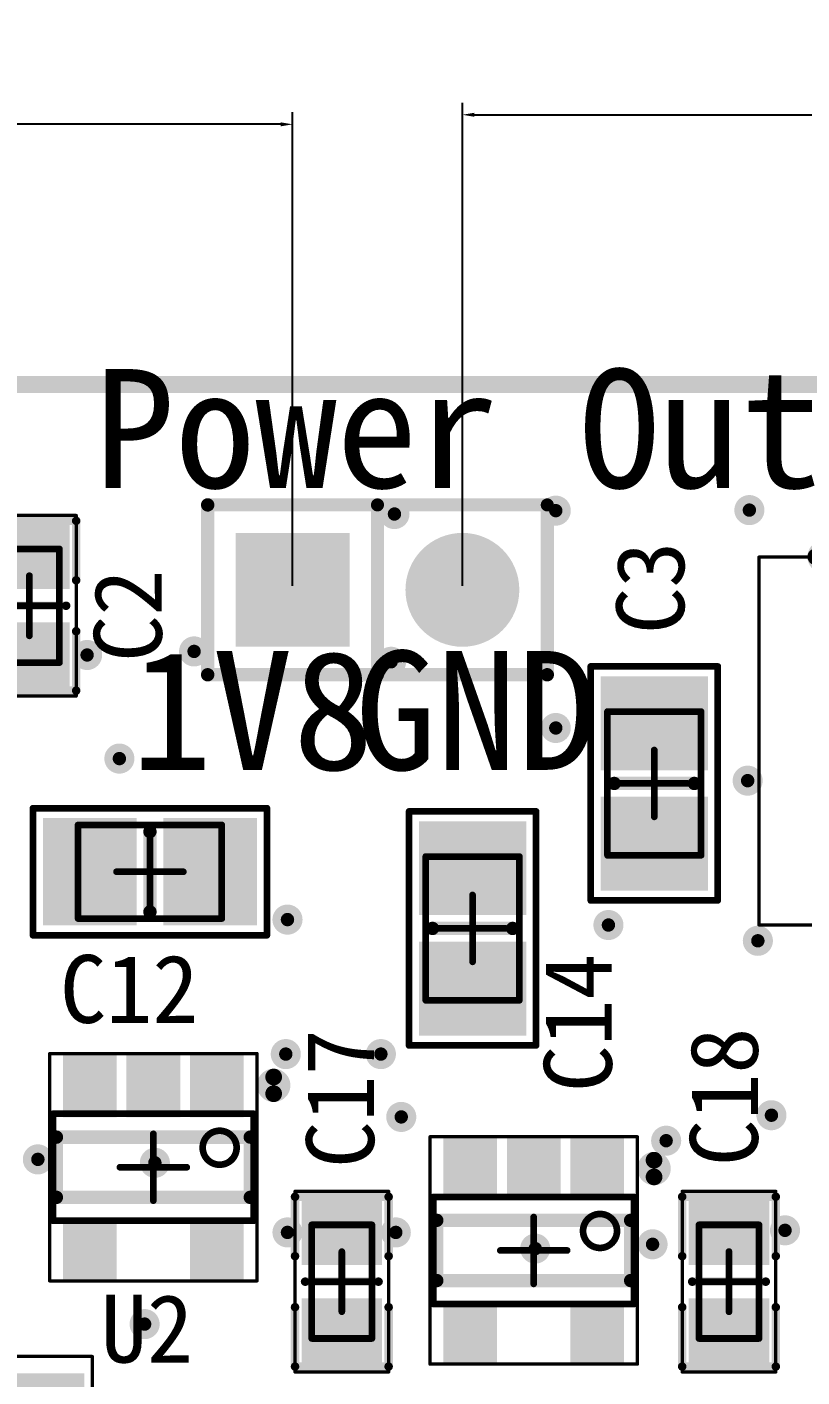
# Model space of a CAD drawing. Extents: x 75 to 173, y 40 to 188.
# Drawn here: x 125.77 to 137.37, y 88.85 to 109.04 of the extents above; entities that cross this region are included whole.
import ezdxf

# ---------------------------------------------------------------- set-up
doc = ezdxf.new("R2010")
doc.units = 0
doc.header["$MEASUREMENT"] = 0
doc.layers.get('0').update_dxf_attribs({"linetype": 'CONTINUOUS'})
doc.layers.get('Defpoints').update_dxf_attribs({"linetype": 'CONTINUOUS'})
for name, color, linetype in [('BOTTOMSOLDER', 6, 'CONTINUOUS'), ('DRILLDRAWING', 1, 'CONTINUOUS'), ('KEEPOUTLAYER', 6, 'CONTINUOUS'), ('MECHANICAL13', 56, 'CONTINUOUS'), ('MECHANICAL15', 56, 'CONTINUOUS'), ('MULTILAYER', 9, 'CONTINUOUS'), ('TOPOVERLAY', 2, 'CONTINUOUS'), ('TOPPASTE', 8, 'CONTINUOUS'), ('TOPSOLDER', 216, 'CONTINUOUS')]:
    doc.layers.add(name, color=color, linetype=linetype)
doc.dimstyles.get("Standard").update_dxf_attribs({"dimtxt": 0.18, "dimasz": 0.18, "dimexe": 0.18, "dimexo": 0.0625, "dimgap": 0.09, "dimtad": 0, "dimtih": 1, "dimtoh": 1, "dimdec": 4, "dimzin": 0, "dimdsep": 46, "dimtxsty": 'STANDARD', "dimcen": 0.09, "dimadec": 0, "dimazin": 0, "dimtfac": 1, "dimtdec": 4, "dimtofl": 0, "dimtmove": 0, "dimatfit": 0, "dimfxl": 1, "dimtolj": 1, "dimtzin": 0, "dimarcsym": 0})

# ---------------------------------------------------------------- blocks, each defined once
blk = doc.blocks.new('C0603_18')
at = {"layer": 'MECHANICAL13', "const_width": 0.1}
for points in [[(-0.850001, -0.450002), (-0.850001, 0.449999)], [(0.849998, 0.449999), (-0.850001, 0.449999)], [(0.849998, -0.450002), (0.849998, 0.449999)], [(0.849998, -0.450002), (-0.850001, -0.450002)]]:
    blk.add_lwpolyline(points, dxfattribs=at)
at = {"layer": 'MECHANICAL13', "const_width": 0.05}
for points in [[(-0.875, 0.449999, 1), (-0.825002, 0.449999, 1)], [(-0.875, 0.449999, 1), (-0.825002, 0.449999, 1)], [(0.825, 0.449999, 1), (0.874997, 0.449999, 1)], [(0.825, 0.449999, 1), (0.874997, 0.449999, 1)], [(-0.875, -0.450002, 1), (-0.825002, -0.450002, 1)], [(-0.875, -0.450002, 1), (-0.825002, -0.450002, 1)], [(0.825, -0.450002, 1), (0.874997, -0.450002, 1)], [(0.825, -0.450002, 1), (0.874997, -0.450002, 1)]]:
    blk.add_lwpolyline(points, format="xyb", close=True, dxfattribs=at)
at = {"layer": 'MECHANICAL15'}
for points, const_width in [([(1.35, 0.700001), (-1.35, 0.700001)], 0.05), ([(-1.35, -0.700001), (-1.35, 0.700001)], 0.05), ([(1.35, -0.700001), (1.35, 0.700001)], 0.05), ([(0, -0.450002), (0, 0.449999)], 0.1), ([(0.449999, 0), (-0.450002, 0)], 0.1), ([(1.35, -0.700001), (-1.35, -0.700001)], 0.05)]:
    blk.add_lwpolyline(points, dxfattribs=dict(at, const_width=const_width))
for points, const_width in [([(-1.362499, 0.700001, 1), (-1.3375, 0.700001, 1)], 0.024999), ([(-1.362499, 0.700001, 1), (-1.3375, 0.700001, 1)], 0.024999), ([(1.3375, 0.700001, 1), (1.362499, 0.700001, 1)], 0.024999), ([(1.3375, 0.700001, 1), (1.362499, 0.700001, 1)], 0.024999), ([(-0.024999, 0.449999, 1), (0.024999, 0.449999, 1)], 0.05), ([(-0.475, 0, 1), (-0.425003, 0, 1)], 0.05), ([(0.425, 0, 1), (0.474998, 0, 1)], 0.05), ([(-0.024999, -0.450002, 1), (0.024999, -0.450002, 1)], 0.05), ([(-1.362499, -0.700001, 1), (-1.3375, -0.700001, 1)], 0.024999), ([(-1.362499, -0.700001, 1), (-1.3375, -0.700001, 1)], 0.024999), ([(1.3375, -0.700001, 1), (1.362499, -0.700001, 1)], 0.024999), ([(1.3375, -0.700001, 1), (1.362499, -0.700001, 1)], 0.024999)]:
    blk.add_lwpolyline(points, format="xyb", close=True, dxfattribs=dict(at, const_width=const_width))
at = {"layer": 'TOPOVERLAY', "const_width": 0.127}
for points in [[(-1.27, -0.700001), (-1.27, 0.700001)], [(-0.381, 0.700001), (-1.27, 0.700001)], [(0, -0.549999), (0, 0.549999)], [(1.27, 0.700001), (0.381, 0.700001)], [(1.27, -0.700001), (1.27, 0.700001)], [(-0.381, -0.700001), (-1.27, -0.700001)], [(1.27, -0.700001), (0.381, -0.700001)]]:
    blk.add_lwpolyline(points, dxfattribs=at)
at = {"layer": 'TOPOVERLAY', "const_width": 0.0635}
for points in [[(-1.30175, 0.700001, 1), (-1.23825, 0.700001, 1)], [(-1.30175, 0.700001, 1), (-1.23825, 0.700001, 1)], [(-0.41275, 0.700001, 1), (-0.34925, 0.700001, 1)], [(-0.03175, 0.549999, 1), (0.03175, 0.549999, 1)], [(0.34925, 0.700001, 1), (0.41275, 0.700001, 1)], [(1.23825, 0.700001, 1), (1.30175, 0.700001, 1)], [(1.23825, 0.700001, 1), (1.30175, 0.700001, 1)], [(-0.03175, -0.549999, 1), (0.03175, -0.549999, 1)], [(-1.30175, -0.700001, 1), (-1.23825, -0.700001, 1)], [(-1.30175, -0.700001, 1), (-1.23825, -0.700001, 1)], [(-0.41275, -0.700001, 1), (-0.34925, -0.700001, 1)], [(0.34925, -0.700001, 1), (0.41275, -0.700001, 1)], [(1.23825, -0.700001, 1), (1.30175, -0.700001, 1)], [(1.23825, -0.700001, 1), (1.30175, -0.700001, 1)]]:
    blk.add_lwpolyline(points, format="xyb", close=True, dxfattribs=at)
at = {"layer": 'TOPPASTE'}
for points in [[(-0.350002, -0.499999), (-0.350002, 0.499999), (-1.15, -0.499999), (-1.15, 0.499999)], [(1.149998, -0.499999), (1.149998, 0.499999), (0.349999, -0.499999), (0.349999, 0.499999)]]:
    blk.add_solid(points, dxfattribs=at)
at = {"layer": 'TOPSOLDER'}
for points in [[(-0.248402, -0.601599), (-0.248402, 0.601599), (-1.2516, -0.601599), (-1.2516, 0.601599)], [(1.251598, -0.601599), (1.251598, 0.601599), (0.248399, -0.601599), (0.248399, 0.601599)]]:
    blk.add_solid(points, dxfattribs=at)
blk = doc.blocks.new('SOP_8PIN_20')
at = {"layer": 'MECHANICAL13', "const_width": 0.1}
for points in [[(-2.000001, -2.5), (-2.000001, 2.5)], [(-2.000001, 2.5), (1.999999, 2.5)], [(1.999999, -2.5), (1.999999, 2.5)], [(-2.000001, -2.5), (1.999999, -2.5)]]:
    blk.add_lwpolyline(points, dxfattribs=at)
at = {"layer": 'MECHANICAL13'}
for points, const_width in [([(-2.025, 2.5, 1), (-1.975002, 2.5, 1)], 0.05), ([(-2.025, 2.5, 1), (-1.975002, 2.5, 1)], 0.05), ([(1.975, 2.5, 1), (2.024997, 2.5, 1)], 0.05), ([(1.975, 2.5, 1), (2.024997, 2.5, 1)], 0.05), ([(-0.600001, 1.599999, 1), (-1.599999, 1.599999, 1)], 0.1), ([(-1.624998, 1.599999, 1), (-1.575001, 1.599999, 1)], 0.05), ([(-0.625, 1.599999, 1), (-0.575003, 1.599999, 1)], 0.05), ([(-2.025, -2.5, 1), (-1.975002, -2.5, 1)], 0.05), ([(-2.025, -2.5, 1), (-1.975002, -2.5, 1)], 0.05), ([(1.975, -2.5, 1), (2.024997, -2.5, 1)], 0.05), ([(1.975, -2.5, 1), (2.024997, -2.5, 1)], 0.05)]:
    blk.add_lwpolyline(points, format="xyb", close=True, dxfattribs=dict(at, const_width=const_width))
at = {"layer": 'MECHANICAL15'}
for points, const_width in [([(-3.7, -2.75), (-3.7, 2.75)], 0.05), ([(-3.7, 2.75), (3.7, 2.75)], 0.05), ([(3.7, -2.75), (3.7, 2.75)], 0.05), ([(0, -0.499999), (0, 0.499999)], 0.1), ([(-0.500002, 0), (0.499999, 0)], 0.1), ([(-3.7, -2.75), (3.7, -2.75)], 0.05)]:
    blk.add_lwpolyline(points, dxfattribs=dict(at, const_width=const_width))
for points, const_width in [([(-3.7125, 2.75, 1), (-3.687501, 2.75, 1)], 0.024999), ([(-3.7125, 2.75, 1), (-3.687501, 2.75, 1)], 0.024999), ([(3.687501, 2.75, 1), (3.7125, 2.75, 1)], 0.024999), ([(3.687501, 2.75, 1), (3.7125, 2.75, 1)], 0.024999), ([(-0.024999, 0.499999, 1), (0.024999, 0.499999, 1)], 0.05), ([(-0.525, 0, 1), (-0.475003, 0, 1)], 0.05), ([(0.475, 0, 1), (0.524998, 0, 1)], 0.05), ([(-0.024999, -0.499999, 1), (0.024999, -0.499999, 1)], 0.05), ([(-3.7125, -2.75, 1), (-3.687501, -2.75, 1)], 0.024999), ([(-3.7125, -2.75, 1), (-3.687501, -2.75, 1)], 0.024999), ([(3.687501, -2.75, 1), (3.7125, -2.75, 1)], 0.024999), ([(3.687501, -2.75, 1), (3.7125, -2.75, 1)], 0.024999)]:
    blk.add_lwpolyline(points, format="xyb", close=True, dxfattribs=dict(at, const_width=const_width))
at = {"layer": 'TOPOVERLAY'}
for points, const_width in [([(-2.599997, 2.755001, 1), (-2.849999, 2.755001, 1)], 0.249999), ([(-2.912499, 2.755001, 1), (-2.7875, 2.755001, 1)], 0.124998), ([(-2.662497, 2.755001, 1), (-2.537498, 2.755001, 1)], 0.124998), ([(-1.650002, 2.5, 1), (-1.550002, 2.5, 1)], 0.1), ([(-1.650002, 2.5, 1), (-1.550002, 2.5, 1)], 0.1), ([(1.549999, 2.5, 1), (1.649999, 2.5, 1)], 0.1), ([(1.549999, 2.5, 1), (1.649999, 2.5, 1)], 0.1), ([(-0.300002, 1.5, 1), (-0.900001, 1.5, 1)], 0.599999), ([(-1.05, 1.5, 1), (-0.750001, 1.5, 1)], 0.299999), ([(-0.450002, 1.5, 1), (-0.150002, 1.5, 1)], 0.299999), ([(-1.650002, -2.5, 1), (-1.550002, -2.5, 1)], 0.1), ([(-1.650002, -2.5, 1), (-1.550002, -2.5, 1)], 0.1), ([(1.549999, -2.5, 1), (1.649999, -2.5, 1)], 0.1), ([(1.549999, -2.5, 1), (1.649999, -2.5, 1)], 0.1)]:
    blk.add_lwpolyline(points, format="xyb", close=True, dxfattribs=dict(at, const_width=const_width))
at = {"layer": 'TOPOVERLAY', "const_width": 0.2}
for points in [[(-1.600002, -2.5), (-1.600002, 2.5)], [(-1.600002, 2.5), (1.599999, 2.5)], [(1.599999, -2.5), (1.599999, 2.5)], [(-1.600002, -2.5), (1.599999, -2.5)]]:
    blk.add_lwpolyline(points, dxfattribs=at)
blk = doc.blocks.new('SOT_23_5PIN_21')
at = {"layer": 'MECHANICAL13', "const_width": 0.1}
for points in [[(0.800082, 1.499918), (-0.79992, 1.499918)], [(-0.79992, -1.500104), (-0.79992, 1.499918)], [(0.800082, -1.500104), (0.800082, 1.499918)], [(0.800082, -1.500104), (-0.79992, -1.500104)]]:
    blk.add_lwpolyline(points, dxfattribs=at)
at = {"layer": 'MECHANICAL13'}
for points, const_width in [([(-0.824918, 1.499918, 1), (-0.774921, 1.499918, 1)], 0.05), ([(-0.824918, 1.499918, 1), (-0.774921, 1.499918, 1)], 0.05), ([(0.775084, 1.499918, 1), (0.825081, 1.499918, 1)], 0.05), ([(0.775084, 1.499918, 1), (0.825081, 1.499918, 1)], 0.05), ([(-0.03792, 0.991918, 1), (-0.54592, 0.991918, 1)], 0.1), ([(-0.570918, 0.991918, 1), (-0.520921, 0.991918, 1)], 0.05), ([(-0.062918, 0.991918, 1), (-0.012921, 0.991918, 1)], 0.05), ([(-0.824918, -1.500104, 1), (-0.774921, -1.500104, 1)], 0.05), ([(-0.824918, -1.500104, 1), (-0.774921, -1.500104, 1)], 0.05), ([(0.775084, -1.500104, 1), (0.825081, -1.500104, 1)], 0.05), ([(0.775084, -1.500104, 1), (0.825081, -1.500104, 1)], 0.05)]:
    blk.add_lwpolyline(points, format="xyb", close=True, dxfattribs=dict(at, const_width=const_width))
at = {"layer": 'MECHANICAL15'}
for points, const_width in [([(-1.699999, -1.549999), (-1.699999, 1.549999)], 0.05), ([(1.700002, 1.549999), (-1.699999, 1.549999)], 0.05), ([(1.700002, -1.549999), (1.700002, 1.549999)], 0.05), ([(0, -0.499999), (0, 0.500002)], 0.1), ([(0.500002, 0), (-0.499999, 0)], 0.1), ([(1.700002, -1.549999), (-1.699999, -1.549999)], 0.05)]:
    blk.add_lwpolyline(points, dxfattribs=dict(at, const_width=const_width))
for points, const_width in [([(-1.712498, 1.549999, 1), (-1.6875, 1.549999, 1)], 0.024999), ([(-1.712498, 1.549999, 1), (-1.6875, 1.549999, 1)], 0.024999), ([(1.687502, 1.549999, 1), (1.712501, 1.549999, 1)], 0.024999), ([(1.687502, 1.549999, 1), (1.712501, 1.549999, 1)], 0.024999), ([(-0.024999, 0.500002, 1), (0.024999, 0.500002, 1)], 0.05), ([(-0.524998, 0, 1), (-0.475, 0, 1)], 0.05), ([(0.475003, 0, 1), (0.525, 0, 1)], 0.05), ([(-0.024999, -0.499999, 1), (0.024999, -0.499999, 1)], 0.05), ([(-1.712498, -1.549999, 1), (-1.6875, -1.549999, 1)], 0.024999), ([(-1.712498, -1.549999, 1), (-1.6875, -1.549999, 1)], 0.024999), ([(1.687502, -1.549999, 1), (1.712501, -1.549999, 1)], 0.024999), ([(1.687502, -1.549999, 1), (1.712501, -1.549999, 1)], 0.024999)]:
    blk.add_lwpolyline(points, format="xyb", close=True, dxfattribs=dict(at, const_width=const_width))
at = {"layer": 'TOPOVERLAY'}
for points, const_width in [([(-1.099998, 1.800001, 1), (-1.35, 1.800001, 1)], 0.249999), ([(-1.412499, 1.800001, 1), (-1.287501, 1.800001, 1)], 0.124998), ([(-1.162497, 1.800001, 1), (-1.037499, 1.800001, 1)], 0.124998), ([(-0.499999, 1.45, 1), (-0.399999, 1.45, 1)], 0.1), ([(-0.499999, 1.45, 1), (-0.399999, 1.45, 1)], 0.1), ([(0.400002, 1.45, 1), (0.500002, 1.45, 1)], 0.1), ([(0.400002, 1.45, 1), (0.500002, 1.45, 1)], 0.1), ([(-0.499999, -1.45, 1), (-0.399999, -1.45, 1)], 0.1), ([(-0.499999, -1.45, 1), (-0.399999, -1.45, 1)], 0.1), ([(0.400002, -1.45, 1), (0.500002, -1.45, 1)], 0.1), ([(0.400002, -1.45, 1), (0.500002, -1.45, 1)], 0.1)]:
    blk.add_lwpolyline(points, format="xyb", close=True, dxfattribs=dict(at, const_width=const_width))
at = {"layer": 'TOPOVERLAY', "const_width": 0.2}
for points in [[(0.450002, 1.45), (-0.449999, 1.45)], [(-0.449999, -1.45), (-0.449999, 1.45)], [(0.450002, -1.45), (0.450002, 1.45)], [(0.450002, -1.45), (-0.449999, -1.45)]]:
    blk.add_lwpolyline(points, dxfattribs=at)
at = {"layer": 'TOPPASTE'}
for points in [[(-0.849998, 0.650001), (-0.849998, 1.25), (-1.599999, 0.650001), (-1.599999, 1.25)], [(1.600002, 0.650001), (1.600002, 1.25), (0.850001, 0.650001), (0.850001, 1.25)], [(-0.849998, -0.299999), (-0.849998, 0.299999), (-1.599999, -0.299999), (-1.599999, 0.299999)], [(-0.849998, -1.249997), (-0.849998, -0.649999), (-1.599999, -1.249997), (-1.599999, -0.649999)], [(1.600002, -1.249997), (1.600002, -0.649999), (0.850001, -1.249997), (0.850001, -0.649999)]]:
    blk.add_solid(points, dxfattribs=at)
at = {"layer": 'TOPSOLDER'}
for points in [[(-0.748398, 0.548401), (-0.748398, 1.3516), (-1.701599, 0.548401), (-1.701599, 1.3516)], [(1.701602, 0.548401), (1.701602, 1.3516), (0.748401, 0.548401), (0.748401, 1.3516)], [(-0.748398, -0.401599), (-0.748398, 0.401599), (-1.701599, -0.401599), (-1.701599, 0.401599)], [(-0.748398, -1.351598), (-0.748398, -0.548399), (-1.701599, -1.351598), (-1.701599, -0.548399)], [(1.701602, -1.351598), (1.701602, -0.548399), (0.748401, -1.351598), (0.748401, -0.548399)]]:
    blk.add_solid(points, dxfattribs=at)
blk = doc.blocks.new('C0603_28')
at = {"layer": 'MECHANICAL13', "const_width": 0.1}
for points in [[(-0.850001, -0.450002), (-0.850001, 0.449999)], [(0.849998, 0.449999), (-0.850001, 0.449999)], [(0.849998, -0.450002), (0.849998, 0.449999)], [(0.849998, -0.450002), (-0.850001, -0.450002)]]:
    blk.add_lwpolyline(points, dxfattribs=at)
at = {"layer": 'MECHANICAL13', "const_width": 0.05}
for points in [[(-0.875, 0.449999, 1), (-0.825002, 0.449999, 1)], [(-0.875, 0.449999, 1), (-0.825002, 0.449999, 1)], [(0.825, 0.449999, 1), (0.874997, 0.449999, 1)], [(0.825, 0.449999, 1), (0.874997, 0.449999, 1)], [(-0.875, -0.450002, 1), (-0.825002, -0.450002, 1)], [(-0.875, -0.450002, 1), (-0.825002, -0.450002, 1)], [(0.825, -0.450002, 1), (0.874997, -0.450002, 1)], [(0.825, -0.450002, 1), (0.874997, -0.450002, 1)]]:
    blk.add_lwpolyline(points, format="xyb", close=True, dxfattribs=at)
at = {"layer": 'MECHANICAL15'}
for points, const_width in [([(1.35, 0.700001), (-1.35, 0.700001)], 0.05), ([(-1.35, -0.700001), (-1.35, 0.700001)], 0.05), ([(1.35, -0.700001), (1.35, 0.700001)], 0.05), ([(0, -0.450002), (0, 0.449999)], 0.1), ([(0.449999, 0), (-0.450002, 0)], 0.1), ([(1.35, -0.700001), (-1.35, -0.700001)], 0.05)]:
    blk.add_lwpolyline(points, dxfattribs=dict(at, const_width=const_width))
for points, const_width in [([(-1.362499, 0.700001, 1), (-1.3375, 0.700001, 1)], 0.024999), ([(-1.362499, 0.700001, 1), (-1.3375, 0.700001, 1)], 0.024999), ([(1.3375, 0.700001, 1), (1.362499, 0.700001, 1)], 0.024999), ([(1.3375, 0.700001, 1), (1.362499, 0.700001, 1)], 0.024999), ([(-0.024999, 0.449999, 1), (0.024999, 0.449999, 1)], 0.05), ([(-0.475, 0, 1), (-0.425003, 0, 1)], 0.05), ([(0.425, 0, 1), (0.474998, 0, 1)], 0.05), ([(-0.024999, -0.450002, 1), (0.024999, -0.450002, 1)], 0.05), ([(-1.362499, -0.700001, 1), (-1.3375, -0.700001, 1)], 0.024999), ([(-1.362499, -0.700001, 1), (-1.3375, -0.700001, 1)], 0.024999), ([(1.3375, -0.700001, 1), (1.362499, -0.700001, 1)], 0.024999), ([(1.3375, -0.700001, 1), (1.362499, -0.700001, 1)], 0.024999)]:
    blk.add_lwpolyline(points, format="xyb", close=True, dxfattribs=dict(at, const_width=const_width))
at = {"layer": 'TOPOVERLAY', "const_width": 0.127}
for points in [[(-1.27, -0.700001), (-1.27, 0.700001)], [(-0.381, 0.700001), (-1.27, 0.700001)], [(0, -0.549999), (0, 0.549999)], [(1.27, 0.700001), (0.381, 0.700001)], [(1.27, -0.700001), (1.27, 0.700001)], [(-0.381, -0.700001), (-1.27, -0.700001)], [(1.27, -0.700001), (0.381, -0.700001)]]:
    blk.add_lwpolyline(points, dxfattribs=at)
at = {"layer": 'TOPOVERLAY', "const_width": 0.0635}
for points in [[(-1.30175, 0.700001, 1), (-1.23825, 0.700001, 1)], [(-1.30175, 0.700001, 1), (-1.23825, 0.700001, 1)], [(-0.41275, 0.700001, 1), (-0.34925, 0.700001, 1)], [(-0.03175, 0.549999, 1), (0.03175, 0.549999, 1)], [(0.34925, 0.700001, 1), (0.41275, 0.700001, 1)], [(1.23825, 0.700001, 1), (1.30175, 0.700001, 1)], [(1.23825, 0.700001, 1), (1.30175, 0.700001, 1)], [(-0.03175, -0.549999, 1), (0.03175, -0.549999, 1)], [(-1.30175, -0.700001, 1), (-1.23825, -0.700001, 1)], [(-1.30175, -0.700001, 1), (-1.23825, -0.700001, 1)], [(-0.41275, -0.700001, 1), (-0.34925, -0.700001, 1)], [(0.34925, -0.700001, 1), (0.41275, -0.700001, 1)], [(1.23825, -0.700001, 1), (1.30175, -0.700001, 1)], [(1.23825, -0.700001, 1), (1.30175, -0.700001, 1)]]:
    blk.add_lwpolyline(points, format="xyb", close=True, dxfattribs=at)
at = {"layer": 'TOPPASTE'}
for points in [[(-0.350002, -0.499999), (-0.350002, 0.499999), (-1.15, -0.499999), (-1.15, 0.499999)], [(1.149998, -0.499999), (1.149998, 0.499999), (0.349999, -0.499999), (0.349999, 0.499999)]]:
    blk.add_solid(points, dxfattribs=at)
at = {"layer": 'TOPSOLDER'}
for points in [[(-0.248402, -0.601599), (-0.248402, 0.601599), (-1.2516, -0.601599), (-1.2516, 0.601599)], [(1.251598, -0.601599), (1.251598, 0.601599), (0.248399, -0.601599), (0.248399, 0.601599)]]:
    blk.add_solid(points, dxfattribs=at)
blk = doc.blocks.new('C0805_31')
at = {"layer": 'MECHANICAL13', "const_width": 0.1}
for points in [[(-1.074999, 0.700004), (1.075002, 0.700004)], [(-1.074999, 0.700004), (-1.074999, -0.699996)], [(1.075002, 0.700004), (1.075002, -0.699996)], [(-1.074999, -0.699996), (1.075002, -0.699996)]]:
    blk.add_lwpolyline(points, dxfattribs=at)
at = {"layer": 'MECHANICAL13', "const_width": 0.05}
for points in [[(-1.099998, 0.700004, 1), (-1.05, 0.700004, 1)], [(-1.099998, 0.700004, 1), (-1.05, 0.700004, 1)], [(1.050003, 0.700004, 1), (1.1, 0.700004, 1)], [(1.050003, 0.700004, 1), (1.1, 0.700004, 1)], [(-1.099998, -0.699996, 1), (-1.05, -0.699996, 1)], [(-1.099998, -0.699996, 1), (-1.05, -0.699996, 1)], [(1.050003, -0.699996, 1), (1.1, -0.699996, 1)], [(1.050003, -0.699996, 1), (1.1, -0.699996, 1)]]:
    blk.add_lwpolyline(points, format="xyb", close=True, dxfattribs=at)
at = {"layer": 'MECHANICAL15', "const_width": 0.1}
for points in [[(-1.749999, 0.950003), (1.750002, 0.950003)], [(-1.749999, 0.950003), (-1.749999, -0.949996)], [(1.750002, 0.950003), (1.750002, -0.949996)], [(0.000003, 0.500004), (0.000003, -0.499996)], [(-0.499999, 0.000003), (0.500002, 0.000003)], [(-1.749999, -0.949996), (1.750002, -0.949996)]]:
    blk.add_lwpolyline(points, dxfattribs=at)
at = {"layer": 'MECHANICAL15', "const_width": 0.05}
for points in [[(-1.774998, 0.950003, 1), (-1.725, 0.950003, 1)], [(-1.774998, 0.950003, 1), (-1.725, 0.950003, 1)], [(1.725003, 0.950003, 1), (1.775, 0.950003, 1)], [(1.725003, 0.950003, 1), (1.775, 0.950003, 1)], [(-0.024996, 0.500004, 1), (0.025001, 0.500004, 1)], [(-0.524998, 0.000003, 1), (-0.475, 0.000003, 1)], [(0.475003, 0.000003, 1), (0.525, 0.000003, 1)], [(-0.024996, -0.499996, 1), (0.025001, -0.499996, 1)], [(-1.774998, -0.949996, 1), (-1.725, -0.949996, 1)], [(-1.774998, -0.949996, 1), (-1.725, -0.949996, 1)], [(1.725003, -0.949996, 1), (1.775, -0.949996, 1)], [(1.725003, -0.949996, 1), (1.775, -0.949996, 1)]]:
    blk.add_lwpolyline(points, format="xyb", close=True, dxfattribs=at)
at = {"layer": 'TOPOVERLAY', "const_width": 0.2}
blk.add_lwpolyline([(0, 0.599999), (0, -0.599999)], dxfattribs=at)
at = {"layer": 'TOPOVERLAY', "const_width": 0.1}
for points in [[(-0.05, 0.599999, 1), (0.05, 0.599999, 1)], [(-0.05, -0.599999, 1), (0.05, -0.599999, 1)]]:
    blk.add_lwpolyline(points, format="xyb", close=True, dxfattribs=at)
at = {"layer": 'TOPPASTE'}
for points in [[(-0.299999, -0.699996), (-0.299999, 0.700001), (-1.499997, -0.699996), (-1.499997, 0.700001)], [(1.5, -0.699996), (1.5, 0.700001), (0.300002, -0.699996), (0.300002, 0.700001)]]:
    blk.add_solid(points, dxfattribs=at)
at = {"layer": 'TOPSOLDER'}
for points in [[(-0.198399, -0.801596), (-0.198399, 0.801601), (-1.601597, -0.801596), (-1.601597, 0.801601)], [(1.6016, -0.801596), (1.6016, 0.801601), (0.198402, -0.801596), (0.198402, 0.801601)]]:
    blk.add_solid(points, dxfattribs=at)
blk = doc.blocks.new('C0805_33')
at = {"layer": 'MECHANICAL13', "const_width": 0.1}
for points in [[(-1.074999, 0.700004), (1.075002, 0.700004)], [(-1.074999, 0.700004), (-1.074999, -0.699996)], [(1.075002, 0.700004), (1.075002, -0.699996)], [(-1.074999, -0.699996), (1.075002, -0.699996)]]:
    blk.add_lwpolyline(points, dxfattribs=at)
at = {"layer": 'MECHANICAL13', "const_width": 0.05}
for points in [[(-1.099998, 0.700004, 1), (-1.05, 0.700004, 1)], [(-1.099998, 0.700004, 1), (-1.05, 0.700004, 1)], [(1.050003, 0.700004, 1), (1.1, 0.700004, 1)], [(1.050003, 0.700004, 1), (1.1, 0.700004, 1)], [(-1.099998, -0.699996, 1), (-1.05, -0.699996, 1)], [(-1.099998, -0.699996, 1), (-1.05, -0.699996, 1)], [(1.050003, -0.699996, 1), (1.1, -0.699996, 1)], [(1.050003, -0.699996, 1), (1.1, -0.699996, 1)]]:
    blk.add_lwpolyline(points, format="xyb", close=True, dxfattribs=at)
at = {"layer": 'MECHANICAL15', "const_width": 0.1}
for points in [[(-1.749999, 0.950003), (1.750002, 0.950003)], [(-1.749999, 0.950003), (-1.749999, -0.949996)], [(1.750002, 0.950003), (1.750002, -0.949996)], [(0.000003, 0.500004), (0.000003, -0.499996)], [(-0.499999, 0.000003), (0.500002, 0.000003)], [(-1.749999, -0.949996), (1.750002, -0.949996)]]:
    blk.add_lwpolyline(points, dxfattribs=at)
at = {"layer": 'MECHANICAL15', "const_width": 0.05}
for points in [[(-1.774998, 0.950003, 1), (-1.725, 0.950003, 1)], [(-1.774998, 0.950003, 1), (-1.725, 0.950003, 1)], [(1.725003, 0.950003, 1), (1.775, 0.950003, 1)], [(1.725003, 0.950003, 1), (1.775, 0.950003, 1)], [(-0.024996, 0.500004, 1), (0.025001, 0.500004, 1)], [(-0.524998, 0.000003, 1), (-0.475, 0.000003, 1)], [(0.475003, 0.000003, 1), (0.525, 0.000003, 1)], [(-0.024996, -0.499996, 1), (0.025001, -0.499996, 1)], [(-1.774998, -0.949996, 1), (-1.725, -0.949996, 1)], [(-1.774998, -0.949996, 1), (-1.725, -0.949996, 1)], [(1.725003, -0.949996, 1), (1.775, -0.949996, 1)], [(1.725003, -0.949996, 1), (1.775, -0.949996, 1)]]:
    blk.add_lwpolyline(points, format="xyb", close=True, dxfattribs=at)
at = {"layer": 'TOPOVERLAY', "const_width": 0.2}
blk.add_lwpolyline([(0, 0.599999), (0, -0.599999)], dxfattribs=at)
at = {"layer": 'TOPOVERLAY', "const_width": 0.1}
for points in [[(-0.05, 0.599999, 1), (0.05, 0.599999, 1)], [(-0.05, -0.599999, 1), (0.05, -0.599999, 1)]]:
    blk.add_lwpolyline(points, format="xyb", close=True, dxfattribs=at)
at = {"layer": 'TOPPASTE'}
for points in [[(-0.299999, -0.699996), (-0.299999, 0.700001), (-1.499997, -0.699996), (-1.499997, 0.700001)], [(1.5, -0.699996), (1.5, 0.700001), (0.300002, -0.699996), (0.300002, 0.700001)]]:
    blk.add_solid(points, dxfattribs=at)
at = {"layer": 'TOPSOLDER'}
for points in [[(-0.198399, -0.801596), (-0.198399, 0.801601), (-1.601597, -0.801596), (-1.601597, 0.801601)], [(1.6016, -0.801596), (1.6016, 0.801601), (0.198402, -0.801596), (0.198402, 0.801601)]]:
    blk.add_solid(points, dxfattribs=at)
blk = doc.blocks.new('ETC1_1_13_38')
at = {"layer": 'MECHANICAL13', "const_width": 0.1}
for points in [[(-1.37, 1.905), (1.37, 1.905)], [(-1.37, -1.905), (-1.37, 1.905)], [(1.37, -1.905), (1.37, 1.905)], [(-1.37, -1.905), (1.37, -1.905)]]:
    blk.add_lwpolyline(points, dxfattribs=at)
at = {"layer": 'MECHANICAL13', "const_width": 0.05}
for points in [[(-1.394998, 1.905, 1), (-1.345001, 1.905, 1)], [(-1.394998, 1.905, 1), (-1.345001, 1.905, 1)], [(1.345001, 1.905, 1), (1.394998, 1.905, 1)], [(1.345001, 1.905, 1), (1.394998, 1.905, 1)], [(-1.394998, -1.905, 1), (-1.345001, -1.905, 1)], [(-1.394998, -1.905, 1), (-1.345001, -1.905, 1)], [(1.345001, -1.905, 1), (1.394998, -1.905, 1)], [(1.345001, -1.905, 1), (1.394998, -1.905, 1)]]:
    blk.add_lwpolyline(points, format="xyb", close=True, dxfattribs=at)
at = {"layer": 'MECHANICAL15'}
for points, const_width in [([(-2.921, 2.005), (2.921, 2.005)], 0.05), ([(-2.921, -2.005), (-2.921, 2.005)], 0.05), ([(2.921, -2.005), (2.921, 2.005)], 0.05), ([(0.000003, -0.500002), (0.000003, 0.499999)], 0.1), ([(-0.499996, -0.000003), (0.500004, -0.000003)], 0.1), ([(-2.921, -2.005), (2.921, -2.005)], 0.05)]:
    blk.add_lwpolyline(points, dxfattribs=dict(at, const_width=const_width))
for points, const_width in [([(-2.933499, 2.005, 1), (-2.908501, 2.005, 1)], 0.024999), ([(-2.933499, 2.005, 1), (-2.908501, 2.005, 1)], 0.024999), ([(2.908501, 2.005, 1), (2.933499, 2.005, 1)], 0.024999), ([(2.908501, 2.005, 1), (2.933499, 2.005, 1)], 0.024999), ([(-0.024996, 0.499999, 1), (0.025001, 0.499999, 1)], 0.05), ([(-0.524995, -0.000003, 1), (-0.474998, -0.000003, 1)], 0.05), ([(0.475005, -0.000003, 1), (0.525003, -0.000003, 1)], 0.05), ([(-0.024996, -0.500002, 1), (0.025001, -0.500002, 1)], 0.05), ([(-2.933499, -2.005, 1), (-2.908501, -2.005, 1)], 0.024999), ([(-2.933499, -2.005, 1), (-2.908501, -2.005, 1)], 0.024999), ([(2.908501, -2.005, 1), (2.933499, -2.005, 1)], 0.024999), ([(2.908501, -2.005, 1), (2.933499, -2.005, 1)], 0.024999)]:
    blk.add_lwpolyline(points, format="xyb", close=True, dxfattribs=dict(at, const_width=const_width))
at = {"layer": 'TOPOVERLAY', "const_width": 0.2}
for points in [[(-0.699999, 1.905), (0.700004, 1.905)], [(-0.699999, -1.905), (0.700004, -1.905)]]:
    blk.add_lwpolyline(points, dxfattribs=at)
at = {"layer": 'TOPOVERLAY', "const_width": 0.1}
for points in [[(-0.749999, 1.905, 1), (-0.649999, 1.905, 1)], [(0.650004, 1.905, 1), (0.750004, 1.905, 1)], [(-0.749999, -1.905, 1), (-0.649999, -1.905, 1)], [(0.650004, -1.905, 1), (0.750004, -1.905, 1)]]:
    blk.add_lwpolyline(points, format="xyb", close=True, dxfattribs=at)
at = {"layer": 'TOPPASTE'}
for points in [[(-1.300002, 0.890001), (-1.300002, 1.649999), (-2.7, 0.890001), (-2.7, 1.649999)], [(2.7, 0.890001), (2.7, 1.649999), (1.300002, 0.890001), (1.300002, 1.649999)], [(2.7, -0.379999), (2.7, 0.379999), (1.300002, -0.379999), (1.300002, 0.379999)], [(-1.300002, -1.649999), (-1.300002, -0.890001), (-2.7, -1.649999), (-2.7, -0.890001)], [(2.7, -1.649999), (2.7, -0.890001), (1.300002, -1.649999), (1.300002, -0.890001)]]:
    blk.add_solid(points, dxfattribs=at)
at = {"layer": 'TOPSOLDER'}
for points in [[(-1.198402, 0.788401), (-1.198402, 1.751599), (-2.8016, 0.788401), (-2.8016, 1.751599)], [(2.8016, 0.788401), (2.8016, 1.751599), (1.198402, 0.788401), (1.198402, 1.751599)], [(2.8016, -0.481599), (2.8016, 0.481599), (1.198402, -0.481599), (1.198402, 0.481599)], [(-1.198402, -1.751599), (-1.198402, -0.788401), (-2.8016, -1.751599), (-2.8016, -0.788401)], [(2.8016, -1.751599), (2.8016, -0.788401), (1.198402, -1.751599), (1.198402, -0.788401)]]:
    blk.add_solid(points, dxfattribs=at)
blk = doc.blocks.new('SOT_23_5PIN_42')
at = {"layer": 'MECHANICAL13', "const_width": 0.1}
for points in [[(0.800082, 1.499918), (-0.79992, 1.499918)], [(-0.79992, -1.500104), (-0.79992, 1.499918)], [(0.800082, -1.500104), (0.800082, 1.499918)], [(0.800082, -1.500104), (-0.79992, -1.500104)]]:
    blk.add_lwpolyline(points, dxfattribs=at)
at = {"layer": 'MECHANICAL13'}
for points, const_width in [([(-0.824918, 1.499918, 1), (-0.774921, 1.499918, 1)], 0.05), ([(-0.824918, 1.499918, 1), (-0.774921, 1.499918, 1)], 0.05), ([(0.775084, 1.499918, 1), (0.825081, 1.499918, 1)], 0.05), ([(0.775084, 1.499918, 1), (0.825081, 1.499918, 1)], 0.05), ([(-0.03792, 0.991918, 1), (-0.54592, 0.991918, 1)], 0.1), ([(-0.570918, 0.991918, 1), (-0.520921, 0.991918, 1)], 0.05), ([(-0.062918, 0.991918, 1), (-0.012921, 0.991918, 1)], 0.05), ([(-0.824918, -1.500104, 1), (-0.774921, -1.500104, 1)], 0.05), ([(-0.824918, -1.500104, 1), (-0.774921, -1.500104, 1)], 0.05), ([(0.775084, -1.500104, 1), (0.825081, -1.500104, 1)], 0.05), ([(0.775084, -1.500104, 1), (0.825081, -1.500104, 1)], 0.05)]:
    blk.add_lwpolyline(points, format="xyb", close=True, dxfattribs=dict(at, const_width=const_width))
at = {"layer": 'MECHANICAL15'}
for points, const_width in [([(-1.699999, -1.549999), (-1.699999, 1.549999)], 0.05), ([(1.700002, 1.549999), (-1.699999, 1.549999)], 0.05), ([(1.700002, -1.549999), (1.700002, 1.549999)], 0.05), ([(0, -0.499999), (0, 0.500002)], 0.1), ([(0.500002, 0), (-0.499999, 0)], 0.1), ([(1.700002, -1.549999), (-1.699999, -1.549999)], 0.05)]:
    blk.add_lwpolyline(points, dxfattribs=dict(at, const_width=const_width))
for points, const_width in [([(-1.712498, 1.549999, 1), (-1.6875, 1.549999, 1)], 0.024999), ([(-1.712498, 1.549999, 1), (-1.6875, 1.549999, 1)], 0.024999), ([(1.687502, 1.549999, 1), (1.712501, 1.549999, 1)], 0.024999), ([(1.687502, 1.549999, 1), (1.712501, 1.549999, 1)], 0.024999), ([(-0.024999, 0.500002, 1), (0.024999, 0.500002, 1)], 0.05), ([(-0.524998, 0, 1), (-0.475, 0, 1)], 0.05), ([(0.475003, 0, 1), (0.525, 0, 1)], 0.05), ([(-0.024999, -0.499999, 1), (0.024999, -0.499999, 1)], 0.05), ([(-1.712498, -1.549999, 1), (-1.6875, -1.549999, 1)], 0.024999), ([(-1.712498, -1.549999, 1), (-1.6875, -1.549999, 1)], 0.024999), ([(1.687502, -1.549999, 1), (1.712501, -1.549999, 1)], 0.024999), ([(1.687502, -1.549999, 1), (1.712501, -1.549999, 1)], 0.024999)]:
    blk.add_lwpolyline(points, format="xyb", close=True, dxfattribs=dict(at, const_width=const_width))
at = {"layer": 'TOPOVERLAY'}
for points, const_width in [([(-1.099998, 1.800001, 1), (-1.35, 1.800001, 1)], 0.249999), ([(-1.412499, 1.800001, 1), (-1.287501, 1.800001, 1)], 0.124998), ([(-1.162497, 1.800001, 1), (-1.037499, 1.800001, 1)], 0.124998), ([(-0.499999, 1.45, 1), (-0.399999, 1.45, 1)], 0.1), ([(-0.499999, 1.45, 1), (-0.399999, 1.45, 1)], 0.1), ([(0.400002, 1.45, 1), (0.500002, 1.45, 1)], 0.1), ([(0.400002, 1.45, 1), (0.500002, 1.45, 1)], 0.1), ([(-0.499999, -1.45, 1), (-0.399999, -1.45, 1)], 0.1), ([(-0.499999, -1.45, 1), (-0.399999, -1.45, 1)], 0.1), ([(0.400002, -1.45, 1), (0.500002, -1.45, 1)], 0.1), ([(0.400002, -1.45, 1), (0.500002, -1.45, 1)], 0.1)]:
    blk.add_lwpolyline(points, format="xyb", close=True, dxfattribs=dict(at, const_width=const_width))
at = {"layer": 'TOPOVERLAY', "const_width": 0.2}
for points in [[(0.450002, 1.45), (-0.449999, 1.45)], [(-0.449999, -1.45), (-0.449999, 1.45)], [(0.450002, -1.45), (0.450002, 1.45)], [(0.450002, -1.45), (-0.449999, -1.45)]]:
    blk.add_lwpolyline(points, dxfattribs=at)
at = {"layer": 'TOPPASTE'}
for points in [[(-0.849998, 0.650001), (-0.849998, 1.25), (-1.599999, 0.650001), (-1.599999, 1.25)], [(1.600002, 0.650001), (1.600002, 1.25), (0.850001, 0.650001), (0.850001, 1.25)], [(-0.849998, -0.299999), (-0.849998, 0.299999), (-1.599999, -0.299999), (-1.599999, 0.299999)], [(-0.849998, -1.249997), (-0.849998, -0.649999), (-1.599999, -1.249997), (-1.599999, -0.649999)], [(1.600002, -1.249997), (1.600002, -0.649999), (0.850001, -1.249997), (0.850001, -0.649999)]]:
    blk.add_solid(points, dxfattribs=at)
at = {"layer": 'TOPSOLDER'}
for points in [[(-0.748398, 0.548401), (-0.748398, 1.3516), (-1.701599, 0.548401), (-1.701599, 1.3516)], [(1.701602, 0.548401), (1.701602, 1.3516), (0.748401, 0.548401), (0.748401, 1.3516)], [(-0.748398, -0.401599), (-0.748398, 0.401599), (-1.701599, -0.401599), (-1.701599, 0.401599)], [(-0.748398, -1.351598), (-0.748398, -0.548399), (-1.701599, -1.351598), (-1.701599, -0.548399)], [(1.701602, -1.351598), (1.701602, -0.548399), (0.748401, -1.351598), (0.748401, -0.548399)]]:
    blk.add_solid(points, dxfattribs=at)
blk = doc.blocks.new('PIN_HDR1X2_2_54___83')
at = {"layer": 'BOTTOMSOLDER', "const_width": 0.851598}
blk.add_lwpolyline([(0.844199, 0, 1), (1.695801, 0, 1)], format="xyb", close=True, dxfattribs=at)
at = {"layer": 'BOTTOMSOLDER'}
blk.add_solid([(-2.121598, -0.851598), (-0.418401, -0.851598), (-2.121598, 0.851598), (-0.418401, 0.851598)], dxfattribs=at)
at = {"layer": 'DRILLDRAWING', "const_width": 0.449999}
for points in [[(-1.495001, 0, 1), (-1.044999, 0, 1)], [(1.044999, 0, 1), (1.495001, 0, 1)]]:
    blk.add_lwpolyline(points, format="xyb", close=True, dxfattribs=at)
at = {"layer": 'MULTILAYER', "const_width": 0.749999}
blk.add_lwpolyline([(0.894999, 0, 1), (1.645001, 0, 1)], format="xyb", close=True, dxfattribs=at)
at = {"layer": 'MULTILAYER'}
blk.add_solid([(-2.019998, -0.749999), (-0.520002, -0.749999), (-2.019998, 0.749999), (-0.520002, 0.749999)], dxfattribs=at)
at = {"layer": 'TOPOVERLAY'}
for points, const_width in [([(-2.54, -1.27), (-2.54, 1.27)], 0.2), ([(-2.54, 1.27), (2.54, 1.27)], 0.19558), ([(0, -1.27), (0, 1.27)], 0.19558), ([(2.54, -1.27), (2.54, 1.27)], 0.19558), ([(-2.54, -1.27), (2.54, -1.27)], 0.2)]:
    blk.add_lwpolyline(points, dxfattribs=dict(at, const_width=const_width))
for points, const_width in [([(-2.59, 1.27, 1), (-2.49, 1.27, 1)], 0.1), ([(-2.588895, 1.27, 1), (-2.491105, 1.27, 1)], 0.09779), ([(-0.048895, 1.27, 1), (0.048895, 1.27, 1)], 0.09779), ([(2.491105, 1.27, 1), (2.588895, 1.27, 1)], 0.09779), ([(2.491105, 1.27, 1), (2.588895, 1.27, 1)], 0.09779), ([(-2.59, -1.27, 1), (-2.49, -1.27, 1)], 0.1), ([(-2.59, -1.27, 1), (-2.49, -1.27, 1)], 0.1), ([(-0.048895, -1.27, 1), (0.048895, -1.27, 1)], 0.09779), ([(2.49, -1.27, 1), (2.59, -1.27, 1)], 0.1), ([(2.491105, -1.27, 1), (2.588895, -1.27, 1)], 0.09779)]:
    blk.add_lwpolyline(points, format="xyb", close=True, dxfattribs=dict(at, const_width=const_width))
at = {"layer": 'TOPSOLDER', "const_width": 0.851598}
blk.add_lwpolyline([(0.844199, 0, 1), (1.695801, 0, 1)], format="xyb", close=True, dxfattribs=at)
at = {"layer": 'TOPSOLDER'}
blk.add_solid([(-2.121598, -0.851598), (-0.418401, -0.851598), (-2.121598, 0.851598), (-0.418401, 0.851598)], dxfattribs=at)
blk = doc.blocks.new('C0805_113')
at = {"layer": 'MECHANICAL13', "const_width": 0.1}
for points in [[(-1.074999, 0.700004), (1.075002, 0.700004)], [(-1.074999, -0.699996), (-1.074999, 0.700004)], [(1.075002, -0.699996), (1.075002, 0.700004)], [(-1.074999, -0.699996), (1.075002, -0.699996)]]:
    blk.add_lwpolyline(points, dxfattribs=at)
at = {"layer": 'MECHANICAL13', "const_width": 0.05}
for points in [[(-1.099998, 0.700004, 1), (-1.05, 0.700004, 1)], [(-1.099998, 0.700004, 1), (-1.05, 0.700004, 1)], [(1.050003, 0.700004, 1), (1.1, 0.700004, 1)], [(1.050003, 0.700004, 1), (1.1, 0.700004, 1)], [(-1.099998, -0.699996, 1), (-1.05, -0.699996, 1)], [(-1.099998, -0.699996, 1), (-1.05, -0.699996, 1)], [(1.050003, -0.699996, 1), (1.1, -0.699996, 1)], [(1.050003, -0.699996, 1), (1.1, -0.699996, 1)]]:
    blk.add_lwpolyline(points, format="xyb", close=True, dxfattribs=at)
at = {"layer": 'MECHANICAL15', "const_width": 0.1}
for points in [[(-1.749999, 0.950003), (1.750002, 0.950003)], [(-1.749999, -0.949996), (-1.749999, 0.950003)], [(1.750002, -0.949996), (1.750002, 0.950003)], [(0.000003, -0.499996), (0.000003, 0.500004)], [(-0.499999, 0.000003), (0.500002, 0.000003)], [(-1.749999, -0.949996), (1.750002, -0.949996)]]:
    blk.add_lwpolyline(points, dxfattribs=at)
at = {"layer": 'MECHANICAL15', "const_width": 0.05}
for points in [[(-1.774998, 0.950003, 1), (-1.725, 0.950003, 1)], [(-1.774998, 0.950003, 1), (-1.725, 0.950003, 1)], [(1.725003, 0.950003, 1), (1.775, 0.950003, 1)], [(1.725003, 0.950003, 1), (1.775, 0.950003, 1)], [(-0.024996, 0.500004, 1), (0.025001, 0.500004, 1)], [(-0.524998, 0.000003, 1), (-0.475, 0.000003, 1)], [(0.475003, 0.000003, 1), (0.525, 0.000003, 1)], [(-0.024996, -0.499996, 1), (0.025001, -0.499996, 1)], [(-1.774998, -0.949996, 1), (-1.725, -0.949996, 1)], [(-1.774998, -0.949996, 1), (-1.725, -0.949996, 1)], [(1.725003, -0.949996, 1), (1.775, -0.949996, 1)], [(1.725003, -0.949996, 1), (1.775, -0.949996, 1)]]:
    blk.add_lwpolyline(points, format="xyb", close=True, dxfattribs=at)
at = {"layer": 'TOPOVERLAY', "const_width": 0.2}
blk.add_lwpolyline([(0, -0.599999), (0, 0.599999)], dxfattribs=at)
at = {"layer": 'TOPOVERLAY', "const_width": 0.1}
for points in [[(-0.05, 0.599999, 1), (0.05, 0.599999, 1)], [(-0.05, -0.599999, 1), (0.05, -0.599999, 1)]]:
    blk.add_lwpolyline(points, format="xyb", close=True, dxfattribs=at)
at = {"layer": 'TOPPASTE'}
for points in [[(-0.299999, -0.699996), (-0.299999, 0.700001), (-1.499997, -0.699996), (-1.499997, 0.700001)], [(1.5, -0.699996), (1.5, 0.700001), (0.300002, -0.699996), (0.300002, 0.700001)]]:
    blk.add_solid(points, dxfattribs=at)
at = {"layer": 'TOPSOLDER'}
for points in [[(-0.198399, -0.801596), (-0.198399, 0.801601), (-1.601597, -0.801596), (-1.601597, 0.801601)], [(1.6016, -0.801596), (1.6016, 0.801601), (0.198402, -0.801596), (0.198402, 0.801601)]]:
    blk.add_solid(points, dxfattribs=at)
blk = doc.blocks.new('C0603_121')
at = {"layer": 'MECHANICAL13', "const_width": 0.1}
for points in [[(-0.850001, -0.450002), (-0.850001, 0.449999)], [(0.849998, 0.449999), (-0.850001, 0.449999)], [(0.849998, -0.450002), (0.849998, 0.449999)], [(0.849998, -0.450002), (-0.850001, -0.450002)]]:
    blk.add_lwpolyline(points, dxfattribs=at)
at = {"layer": 'MECHANICAL13', "const_width": 0.05}
for points in [[(-0.875, 0.449999, 1), (-0.825002, 0.449999, 1)], [(-0.875, 0.449999, 1), (-0.825002, 0.449999, 1)], [(0.825, 0.449999, 1), (0.874997, 0.449999, 1)], [(0.825, 0.449999, 1), (0.874997, 0.449999, 1)], [(-0.875, -0.450002, 1), (-0.825002, -0.450002, 1)], [(-0.875, -0.450002, 1), (-0.825002, -0.450002, 1)], [(0.825, -0.450002, 1), (0.874997, -0.450002, 1)], [(0.825, -0.450002, 1), (0.874997, -0.450002, 1)]]:
    blk.add_lwpolyline(points, format="xyb", close=True, dxfattribs=at)
at = {"layer": 'MECHANICAL15'}
for points, const_width in [([(1.35, 0.700001), (-1.35, 0.700001)], 0.05), ([(-1.35, -0.700001), (-1.35, 0.700001)], 0.05), ([(1.35, -0.700001), (1.35, 0.700001)], 0.05), ([(0, -0.450002), (0, 0.449999)], 0.1), ([(0.449999, 0), (-0.450002, 0)], 0.1), ([(1.35, -0.700001), (-1.35, -0.700001)], 0.05)]:
    blk.add_lwpolyline(points, dxfattribs=dict(at, const_width=const_width))
for points, const_width in [([(-1.362499, 0.700001, 1), (-1.3375, 0.700001, 1)], 0.024999), ([(-1.362499, 0.700001, 1), (-1.3375, 0.700001, 1)], 0.024999), ([(1.3375, 0.700001, 1), (1.362499, 0.700001, 1)], 0.024999), ([(1.3375, 0.700001, 1), (1.362499, 0.700001, 1)], 0.024999), ([(-0.024999, 0.449999, 1), (0.024999, 0.449999, 1)], 0.05), ([(-0.475, 0, 1), (-0.425003, 0, 1)], 0.05), ([(0.425, 0, 1), (0.474998, 0, 1)], 0.05), ([(-0.024999, -0.450002, 1), (0.024999, -0.450002, 1)], 0.05), ([(-1.362499, -0.700001, 1), (-1.3375, -0.700001, 1)], 0.024999), ([(-1.362499, -0.700001, 1), (-1.3375, -0.700001, 1)], 0.024999), ([(1.3375, -0.700001, 1), (1.362499, -0.700001, 1)], 0.024999), ([(1.3375, -0.700001, 1), (1.362499, -0.700001, 1)], 0.024999)]:
    blk.add_lwpolyline(points, format="xyb", close=True, dxfattribs=dict(at, const_width=const_width))
at = {"layer": 'TOPOVERLAY', "const_width": 0.127}
for points in [[(-1.27, -0.700001), (-1.27, 0.700001)], [(-0.381, 0.700001), (-1.27, 0.700001)], [(0, -0.549999), (0, 0.549999)], [(1.27, 0.700001), (0.381, 0.700001)], [(1.27, -0.700001), (1.27, 0.700001)], [(-0.381, -0.700001), (-1.27, -0.700001)], [(1.27, -0.700001), (0.381, -0.700001)]]:
    blk.add_lwpolyline(points, dxfattribs=at)
at = {"layer": 'TOPOVERLAY', "const_width": 0.0635}
for points in [[(-1.30175, 0.700001, 1), (-1.23825, 0.700001, 1)], [(-1.30175, 0.700001, 1), (-1.23825, 0.700001, 1)], [(-0.41275, 0.700001, 1), (-0.34925, 0.700001, 1)], [(-0.03175, 0.549999, 1), (0.03175, 0.549999, 1)], [(0.34925, 0.700001, 1), (0.41275, 0.700001, 1)], [(1.23825, 0.700001, 1), (1.30175, 0.700001, 1)], [(1.23825, 0.700001, 1), (1.30175, 0.700001, 1)], [(-0.03175, -0.549999, 1), (0.03175, -0.549999, 1)], [(-1.30175, -0.700001, 1), (-1.23825, -0.700001, 1)], [(-1.30175, -0.700001, 1), (-1.23825, -0.700001, 1)], [(-0.41275, -0.700001, 1), (-0.34925, -0.700001, 1)], [(0.34925, -0.700001, 1), (0.41275, -0.700001, 1)], [(1.23825, -0.700001, 1), (1.30175, -0.700001, 1)], [(1.23825, -0.700001, 1), (1.30175, -0.700001, 1)]]:
    blk.add_lwpolyline(points, format="xyb", close=True, dxfattribs=at)
at = {"layer": 'TOPPASTE'}
for points in [[(-0.350002, -0.499999), (-0.350002, 0.499999), (-1.15, -0.499999), (-1.15, 0.499999)], [(1.149998, -0.499999), (1.149998, 0.499999), (0.349999, -0.499999), (0.349999, 0.499999)]]:
    blk.add_solid(points, dxfattribs=at)
at = {"layer": 'TOPSOLDER'}
for points in [[(-0.248402, -0.601599), (-0.248402, 0.601599), (-1.2516, -0.601599), (-1.2516, 0.601599)], [(1.251598, -0.601599), (1.251598, 0.601599), (0.248399, -0.601599), (0.248399, 0.601599)]]:
    blk.add_solid(points, dxfattribs=at)
blk = doc.blocks.new('*D132')
at = {"color": 0, "linetype": 'Continuous', "lineweight": -2}
for p, q in [((132.286, 100.683), (132.286, 107.906)), ((156.111, 99.815), (156.111, 107.906)), ((132.466, 107.726), (138.108, 107.726)), ((155.931, 107.726), (150.288, 107.726))]:
    blk.add_line(p, q, dxfattribs=at)
at = {"color": 0, "linetype": 'Continuous'}
for points in [[(132.466, 107.756), (132.466, 107.696), (132.286, 107.726)], [(155.931, 107.696), (155.931, 107.756), (156.111, 107.726)]]:
    blk.add_solid(points, dxfattribs=at)
at = {"layer": 'Defpoints', "color": 0, "linetype": 'Continuous'}
for p in [(156.111, 107.726), (132.286, 100.621), (156.111, 99.752)]:
    blk.add_point(p, dxfattribs=at)
at = {"color": 0, "linetype": 'Continuous', "insert": (144.198, 107.726), "char_height": 2, "attachment_point": 5}
blk.add_mtext('\\A1;23.8252', dxfattribs=at)
blk = doc.blocks.new('*D133')
at = {"color": 0, "linetype": 'Continuous', "lineweight": -2}
for p, q in [((90.401, 101.975), (90.401, 107.763)), ((129.746, 100.683), (129.746, 107.763)), ((90.581, 107.583), (103.983, 107.583)), ((129.566, 107.583), (116.163, 107.583))]:
    blk.add_line(p, q, dxfattribs=at)
at = {"color": 0, "linetype": 'Continuous'}
for points in [[(90.581, 107.613), (90.581, 107.553), (90.401, 107.583)], [(129.566, 107.553), (129.566, 107.613), (129.746, 107.583)]]:
    blk.add_solid(points, dxfattribs=at)
at = {"layer": 'Defpoints', "color": 0, "linetype": 'Continuous'}
for p in [(129.746, 107.583), (90.401, 101.913), (129.746, 100.621)]:
    blk.add_point(p, dxfattribs=at)
at = {"color": 0, "linetype": 'Continuous', "insert": (110.073, 107.583), "char_height": 2, "attachment_point": 5}
blk.add_mtext('\\A1;39.3446', dxfattribs=at)

msp = doc.modelspace()

# ---------------------------------------------------------------- linework, layer by layer
at = {"layer": 'DRILLDRAWING', "const_width": 0.1}
for points in [[(131.21959, 101.7544, 1), (131.31959, 101.7544, 1)], [(133.63259, 101.8052, 1), (133.73259, 101.8052, 1)], [(136.52819, 101.81332, 1), (136.62819, 101.81332, 1)], [(126.62219, 99.6462, 1), (126.72219, 99.6462, 1)], [(128.22239, 99.69972, 1), (128.32239, 99.69972, 1)], [(131.16879, 99.5446, 1), (131.26879, 99.5446, 1)], [(133.63259, 98.55453, 1), (133.73259, 98.55453, 1)], [(127.10479, 98.0968, 1), (127.20479, 98.0968, 1)], [(136.50279, 97.7666, 1), (136.60279, 97.7666, 1)], [(129.61939, 95.68853, 1), (129.71939, 95.68853, 1)], [(134.41999, 95.6076, 1), (134.51999, 95.6076, 1)], [(136.65519, 95.37175, 1), (136.75519, 95.37175, 1)], [(129.59399, 93.6772, 1), (129.69399, 93.6772, 1)], [(131.01639, 93.6772, 1), (131.11639, 93.6772, 1)], [(131.32119, 92.7374, 1), (131.42119, 92.7374, 1)], [(136.85839, 92.7628, 1), (136.95839, 92.7628, 1)], [(135.28359, 92.3818, 1), (135.38359, 92.3818, 1)], [(125.88559, 92.1024, 1), (125.98559, 92.1024, 1)], [(127.63571, 92.0516, 1), (127.73571, 92.0516, 1)], [(129.61939, 91.0102, 1), (129.71939, 91.0102, 1)], [(131.23966, 91.0102, 1), (131.33966, 91.0102, 1)], [(137.06159, 91.04125, 1), (137.16159, 91.04125, 1)], [(133.32531, 90.7682, 1), (133.42531, 90.7682, 1)], [(135.08039, 90.8324, 1), (135.18039, 90.8324, 1)], [(127.48239, 89.6386, 1), (127.58239, 89.6386, 1)]]:
    msp.add_lwpolyline(points, format="xyb", close=True, dxfattribs=at)
at = {"layer": 'KEEPOUTLAYER', "const_width": 0.254}
msp.add_lwpolyline([(86.337, 103.69), (155.47199, 103.69)], dxfattribs=at)
at = {"layer": 'MULTILAYER', "const_width": 0.225}
for points in [[(131.15709, 101.7544, 1), (131.38209, 101.7544, 1)], [(133.57009, 101.8052, 1), (133.79509, 101.8052, 1)], [(136.46569, 101.81332, 1), (136.69069, 101.81332, 1)], [(126.55969, 99.6462, 1), (126.78469, 99.6462, 1)], [(128.15989, 99.69972, 1), (128.38489, 99.69972, 1)], [(131.10629, 99.5446, 1), (131.33129, 99.5446, 1)], [(133.57009, 98.55453, 1), (133.79509, 98.55453, 1)], [(127.04229, 98.0968, 1), (127.26729, 98.0968, 1)], [(136.44029, 97.7666, 1), (136.66529, 97.7666, 1)], [(129.55689, 95.68853, 1), (129.78189, 95.68853, 1)], [(134.35749, 95.6076, 1), (134.58249, 95.6076, 1)], [(136.59269, 95.37175, 1), (136.81769, 95.37175, 1)], [(129.53149, 93.6772, 1), (129.75649, 93.6772, 1)], [(130.95389, 93.6772, 1), (131.17889, 93.6772, 1)], [(131.25869, 92.7374, 1), (131.48369, 92.7374, 1)], [(136.79589, 92.7628, 1), (137.02089, 92.7628, 1)], [(135.22109, 92.3818, 1), (135.44609, 92.3818, 1)], [(125.82309, 92.1024, 1), (126.04809, 92.1024, 1)], [(127.57321, 92.0516, 1), (127.79821, 92.0516, 1)], [(136.99909, 91.04125, 1), (137.22409, 91.04125, 1)], [(129.55689, 91.0102, 1), (129.78189, 91.0102, 1)], [(131.17716, 91.0102, 1), (131.40215, 91.0102, 1)], [(133.26281, 90.7682, 1), (133.48781, 90.7682, 1)], [(135.01789, 90.8324, 1), (135.24289, 90.8324, 1)], [(127.41989, 89.6386, 1), (127.64489, 89.6386, 1)]]:
    msp.add_lwpolyline(points, format="xyb", close=True, dxfattribs=at)

# ---------------------------------------------------------------- block references
for name, p in [('PIN_HDR1X2_2_54___83', (131.01559, 100.6208)), ('SOP_8PIN_20', (140.42239, 98.3602)), ('C0805_113', (127.61199, 96.4044)), ('ETC1_1_13_38', (123.82739, 87.1494))]:
    msp.add_blockref(name, p)
for name, p, rotation in [('C0603_121', (125.80859, 100.3828), 270), ('C0805_31', (135.15579, 97.7252), 90), ('C0805_33', (132.43799, 95.5568), 90), ('SOT_23_5PIN_42', (127.66279, 91.9848), 270), ('SOT_23_5PIN_21', (133.35239, 90.7402), 270), ('C0603_28', (130.48219, 90.2736), 270), ('C0603_18', (136.27339, 90.2736), 270)]:
    msp.add_blockref(name, p, dxfattribs=dict(rotation=rotation))

# ---------------------------------------------------------------- texts
at = {"layer": 'TOPOVERLAY'}
for s, height, p in [('Power Out', 1.778, (126.77379, 102.1448)), ('1V8', 1.778, (127.33259, 97.9284)), ('GND', 1.778, (130.68539, 97.9284)), ('C12', 1.016, (126.26579, 94.1438)), ('U2', 1.016, (126.87539, 89.0638))]:
    msp.add_text(s, height=height, dxfattribs=at).set_placement(p)
for s, p in [('C3', (135.60419, 99.9604)), ('C2', (127.78979, 99.54393)), ('C14', (134.52079, 93.10907)), ('C17', (130.96479, 91.9754)), ('C18', (136.70519, 92.00169))]:
    msp.add_text(s, height=1.016, rotation=90, dxfattribs=at).set_placement(p)

# ---------------------------------------------------------------- dimensions: what is measured, and where the dimension line sits
at = {"linetype": 'Continuous'}
for base, p1, p2, picture, middle in [((156.11079, 107.72632), (132.28559, 100.6208), (156.11079, 99.7525), '*D132', (144.19819, 107.72632)), ((129.74559, 107.58317), (90.40099, 101.91259), (129.74559, 100.6208), '*D133', (110.07329, 107.58317))]:
    dim = msp.add_linear_dim(base=base, p1=p1, p2=p2, dimstyle='STANDARD', override={"dimtxt": 2, "dimtmove": 2, "dimatfit": 3}, dxfattribs=at)
    dim.commit()
    dim.dimension.update_dxf_attribs({"geometry": picture, "text_midpoint": middle})

doc.saveas('drawing.dxf')
